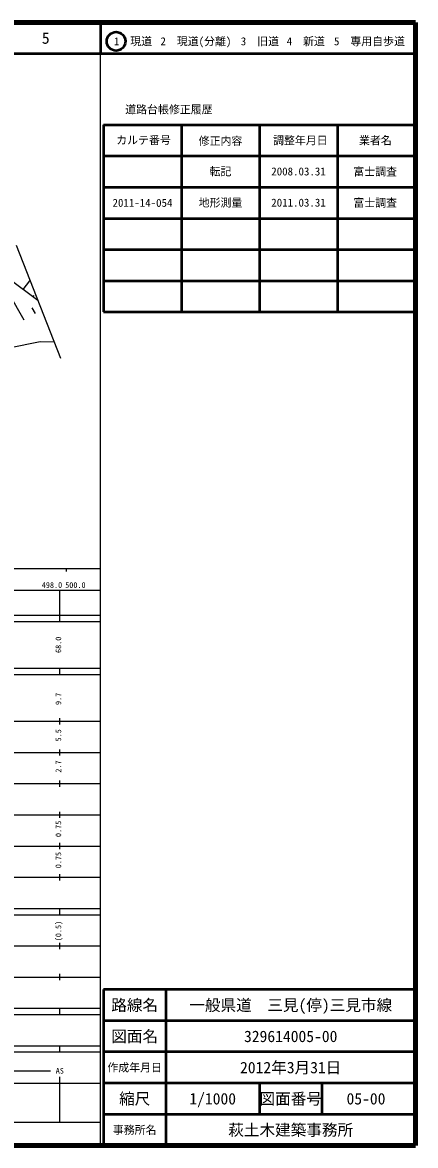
# Model space of a CAD drawing. Units: millimetres, scale not verified. Extents: x 40000 to 680000, y 20000 to 380000.
# Drawn here: x 554042 to 680000, y 20000 to 380000 of the extents above; entities that cross this region are included whole.
import ezdxf
from ezdxf.enums import TextEntityAlignment as Align

# ---------------------------------------------------------------- set-up
doc = ezdxf.new("R2010")
doc.units = ezdxf.units.MM
doc.header["$LTSCALE"] = 1000
for name, color, linetype, lineweight in [('M-BGD', 7, 'Continuous', 25), ('M-BMK-SRVR', 3, 'Continuous', 25), ('M-TTL', 2, 'Continuous', 140), ('M-TTL-BAND', 7, 'Continuous', 25), ('M-TTL-FRAM', 2, 'Continuous', 50), ('M-TTL-LINE', 7, 'Continuous', 50)]:
    doc.layers.add(name, color=color, linetype=linetype, lineweight=lineweight)
doc.layers.add('M-TTL-TXT', color=7, linetype='Continuous')
doc.styles.add('ＭＳ ゴシック', font='')
doc.styles.get('ＭＳ ゴシック').set_extended_font_data('MS Gothic')

msp = doc.modelspace()

# ---------------------------------------------------------------- linework, layer by layer
at = {"layer": 'M-BGD'}
for p, q in [((554305, 294359), (556404, 297157)), ((554561, 284595), (549735, 292966)), ((557428, 292017), (557777, 292483)), ((558190, 286687), (557116, 288549))]:
    msp.add_line(p, q, dxfattribs=at)
for points in [[(558989, 290846), (549622, 297873), (547312, 300760)], [(538876, 269962), (543655, 273124), (549685, 275698), (559743, 277757), (564194, 277625)]]:
    msp.add_lwpolyline(points, dxfattribs=at)
at = {"layer": 'M-BMK-SRVR'}
msp.add_line((552005, 308583), (566261, 272376), dxfattribs=at)
at = {"layer": 'M-TTL'}
for p, q in [((680000, 380000), (40000, 380000)), ((680000, 20000), (680000, 380000)), ((40000, 20000), (680000, 20000))]:
    msp.add_line(p, q, dxfattribs=at)
at = {"layer": 'M-TTL-BAND'}
for p, q in [((579000, 20000), (579000, 370000)), ((40000, 205000), (579000, 205000)), ((568000, 205000), (568000, 204000)), ((68000, 198000), (579000, 198000)), ((566000, 188000), (566000, 198000)), ((40000, 190000), (579000, 190000)), ((40000, 188000), (579000, 188000)), ((40000, 173000), (579000, 173000)), ((566000, 171000), (566000, 173000)), ((40000, 171000), (579000, 171000)), ((40000, 156000), (579000, 156000)), ((566000, 155000), (566000, 157000)), ((46000, 146000), (579000, 146000)), ((566000, 145000), (566000, 147000)), ((566000, 135000), (566000, 137000)), ((52000, 136000), (579000, 136000)), ((46000, 126000), (579000, 126000)), ((566000, 125000), (566000, 127000)), ((52000, 116000), (579000, 116000)), ((566000, 115000), (566000, 117000)), ((46000, 106000), (579000, 106000)), ((566000, 105000), (566000, 107000)), ((40000, 96000), (579000, 96000)), ((40000, 94000), (579000, 94000)), ((566000, 94000), (566000, 96000)), ((49000, 84000), (579000, 84000)), ((566000, 83000), (566000, 85000)), ((40000, 74000), (579000, 74000)), ((566000, 73000), (566000, 75000)), ((40000, 64000), (579000, 64000)), ((40000, 62000), (579000, 62000)), ((566000, 62000), (566000, 64000)), ((40000, 52000), (579000, 52000)), ((566000, 50000), (566000, 52000)), ((40000, 50000), (579000, 50000)), ((71000, 44000), (563000, 44000)), ((40000, 40000), (579000, 40000)), ((566000, 27500), (566000, 42000)), ((68000, 27500), (579000, 27500))]:
    msp.add_line(p, q, dxfattribs=at)
at = {"layer": 'M-TTL-FRAM'}
for p, q in [((580000, 347197), (580000, 287197)), ((580000, 347197), (680000, 347197)), ((580000, 287197), (680000, 287197)), ((680000, 70000), (580000, 70000)), ((580000, 70000), (580000, 20000))]:
    msp.add_line(p, q, dxfattribs=at)
at = {"layer": 'M-TTL-LINE'}
for p, q in [((579000, 380000), (579000, 370000)), ((40000, 370000), (680000, 370000)), ((605000, 347197), (605000, 287197)), ((630000, 347197), (630000, 287197)), ((655000, 347197), (655000, 287197)), ((580000, 337197), (680000, 337197)), ((580000, 327197), (680000, 327197)), ((580000, 317197), (680000, 317197)), ((580000, 307197), (680000, 307197)), ((580000, 297197), (680000, 297197)), ((600000, 70000), (600000, 20000)), ((680000, 60000), (580000, 60000)), ((680000, 50000), (580000, 50000)), ((680000, 40000), (580000, 40000)), ((630000, 40000), (630000, 30000)), ((650000, 40000), (650000, 30000)), ((680000, 30000), (580000, 30000))]:
    msp.add_line(p, q, dxfattribs=at)
msp.add_circle((584031, 373958), 3000, dxfattribs=at)

# ---------------------------------------------------------------- texts
at = {"layer": 'M-TTL-BAND', "style": 'ＭＳ ゴシック'}
for s, p in [('498.0', (563500, 198195)), ('500.0', (571000, 198195)), ('AS', (566000, 42500))]:
    msp.add_text(s, height=1833, dxfattribs=at).set_placement(p, align=Align.BOTTOM_CENTER)
for s, p in [('68.0', (567000, 180500)), ('9.7', (567000, 163174)), ('5.5', (567000, 151500)), ('2.7', (567000, 141500)), ('0.75', (567000, 121500)), ('0.75', (567000, 111500)), ('(0.5)', (567000, 88764))]:
    msp.add_text(s, height=1833, rotation=90, dxfattribs=at).set_placement(p, align=Align.BOTTOM_CENTER)
at = {"layer": 'M-TTL-TXT', "style": 'ＭＳ ゴシック'}
for s, height, p in [('5', 3666, (561497, 375000)), ('1\u3000現道', 2566, (589448, 373958)), ('2\u3000現道(分離)', 2566, (609619, 373958)), ('3\u3000旧道', 2566, (630121, 373958)), ('4\u3000新道', 2566, (644824, 373958)), ('5\u3000専用自歩道', 2566, (665228, 373958)), ('道路台帳修正履歴', 2566, (600968, 352113)), ('カルテ番号', 2566, (592839, 342277)), ('修正内容', 2566, (617509, 342023)), ('調整年月日', 2566, (643089, 342197)), ('業者名', 2566, (667134, 342197)), ('転記', 2566, (617500, 332245)), ('2008.03.31', 2566, (642500, 332245)), ('富士調査', 2566, (667077, 332189)), ('2011-14-054', 2566, (592500, 322189)), ('地形測量', 2566, (617500, 322245)), ('2011.03.31', 2566, (642500, 322245)), ('富士調査', 2566, (667077, 322189)), ('路線名', 3666, (590000, 65000)), ('路線名', 3666, (590000, 65000)), ('一般県道\u3000三見(停)三見市線', 3666, (640000, 65000)), ('図面名', 3666, (590000, 55000)), ('図面名', 3666, (590000, 55000)), ('329614005-00', 3666, (640000, 55000)), ('2012年3月31日', 3666, (640000, 45000)), ('作成年月日', 2566, (590000, 45000)), ('作成年月日', 2566, (590000, 45000)), ('縮尺', 3666, (590000, 35000)), ('縮尺', 3666, (590000, 35000)), ('1/1000', 3666, (615000, 35000)), ('図面番号', 3666, (640000, 35000)), ('図面番号', 3666, (640000, 35000)), ('05-00', 3666, (664125, 35000)), ('事務所名', 2566, (590000, 25000)), ('事務所名', 2566, (590000, 25000)), ('萩土木建築事務所', 3666, (640000, 25000))]:
    msp.add_text(s, height=height, dxfattribs=at).set_placement(p, align=Align.MIDDLE_CENTER)

doc.saveas('drawing.dxf')
